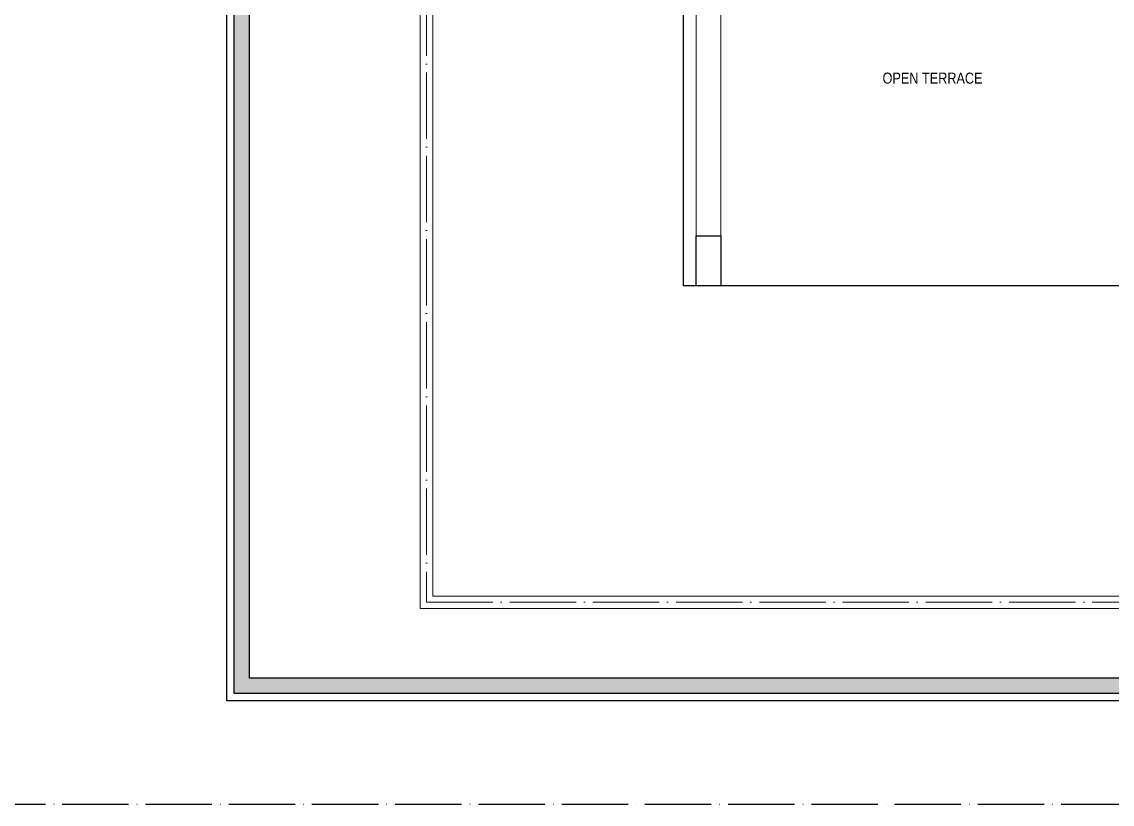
# Model space of a CAD drawing. Header units: millimetres. Extents: x 56222 to 3066687, y -650199 to -121287.
# Drawn here: x 149117.2 to 149511.6, y -179203.6 to -178920.6 of the extents above; entities that cross this region are included whole.
import ezdxf

# ---------------------------------------------------------------- set-up
doc = ezdxf.new("R2010")
doc.units = ezdxf.units.MM
doc.header["$MEASUREMENT"] = 0
doc.linetypes.add('ACAD_ISO04W100', pattern=[30, 24, -3, 0, -3])
for name, color, linetype, lineweight in [('COLUMN', 1, 'Continuous', 30), ('FIRST FLOOR ( TEXT )', 7, 'Continuous', 9), ('GROUND FLOOR', 7, 'Continuous', 9), ('NAME PLATE', 7, 'Continuous', 25), ('SECOND FLOOR', 7, 'Continuous', 9), ('X_PLOT', 1, 'Continuous', 9)]:
    doc.layers.add(name, color=color, linetype=linetype, lineweight=lineweight)
doc.layers.add('XX~SLAB ( PLINE )', color=251, linetype='Continuous', plot=False)
doc.styles.add('KATHA', font='swissc.ttf')

# ---------------------------------------------------------------- blocks, each defined once
blk = doc.blocks.new('LAYOUT FILE')
at = {"layer": 'NAME PLATE', "true_color": 0xd39e00}
h = blk.add_hatch(color=42, dxfattribs=at)
h.paths.add_polyline_path([(3346889.83, -513806.18), (3346889.83, -514260.7), (3347535.56, -514260.7), (3347535.56, -513806.18)])
h.paths.add_polyline_path([(3346894.36, -513810.71), (3347531.03, -513810.71), (3347531.03, -514256.17), (3346894.36, -514256.17)], flags=16)
at = {"layer": 'NAME PLATE', "color": 42, "true_color": 0xd39e00}
for points in [[(3346887.56, -513803.91), (3347537.83, -513803.91), (3347537.83, -514262.96), (3346887.56, -514262.96)], [(3346889.83, -513806.18), (3347535.56, -513806.18), (3347535.56, -514260.7), (3346889.83, -514260.7)], [(3346894.36, -513810.71), (3347531.03, -513810.71), (3347531.03, -514256.17), (3346894.36, -514256.17)]]:
    blk.add_lwpolyline(points, close=True, dxfattribs=at)

msp = doc.modelspace()

# ---------------------------------------------------------------- linework, layer by layer
at = {"layer": 'COLUMN', "elevation": -0.1256}
msp.add_lwpolyline([(149361.0674, -178998.0444), (149370.0674, -178998.0444), (149370.0674, -179016.0444), (149361.0674, -179016.0444)], close=True, dxfattribs=at)
at = {"layer": 'GROUND FLOOR'}
for p, q in [((149261.3174, -178665.7944, -0.1256), (149261.3174, -179132.7944, -0.1256)), ((149265.8174, -178670.2944, -0.1256), (149265.8174, -179128.2944, -0.1256)), ((149265.8174, -179128.2944, -0.1256), (149761.5674, -179128.2944, -0.1256)), ((149261.3174, -179132.7944, -0.1256), (149761.5674, -179132.7944, -0.1256))]:
    msp.add_line(p, q, dxfattribs=at)
at = {"layer": 'GROUND FLOOR', "color": 1, "linetype": 'ACAD_ISO04W100', "elevation": -0.1256}
msp.add_lwpolyline([(149761.5673, -178668.0444), (149263.5674, -178668.0444), (149263.5674, -179130.5444), (149761.5674, -179130.5444)], dxfattribs=at)
at = {"layer": 'SECOND FLOOR'}
for p, q in [((149361.0674, -178705.5444, -0.1256), (149361.0674, -179016.0444, -0.1256)), ((149370.0674, -179016.0444, -0.1256), (149370.0674, -178866.0444, -0.1256)), ((149761.5674, -179016.0444, -0.1256), (149361.0674, -179016.0444, -0.1256))]:
    msp.add_line(p, q, dxfattribs=at)
at = {"layer": 'X_PLOT', "linetype": 'ACAD_ISO04W100', "lineweight": 30}
msp.add_lwpolyline([(150048.5596, -178550.5417), (147265.6745, -178550.5417), (147265.6745, -179203.5992), (150048.5596, -179203.5992)], close=True, dxfattribs=at)
at = {"layer": 'XX~SLAB ( PLINE )', "elevation": -0.1256}
msp.add_lwpolyline([(149356.5674, -178705.5444), (149761.5674, -178705.5444), (149761.5674, -179016.0444), (149752.5674, -179016.0444), (149732.7627, -179016.0444), (149692.4256, -179016.0444), (149667.0674, -179016.0444), (149520.0674, -179016.0444), (149446.8238, -179016.0444), (149356.5674, -179016.0444)], close=True, dxfattribs=at)

# ---------------------------------------------------------------- block references
at = {"layer": 'NAME PLATE', "lineweight": 0, "xscale": 1.209046105522275, "yscale": 1.209046105522275, "zscale": 1.209046105522275}
msp.add_blockref('LAYOUT FILE', (-3897350.0292, 442601.4012), dxfattribs=at)

# ---------------------------------------------------------------- texts
at = {"layer": 'FIRST FLOOR ( TEXT )', "insert": (149446.5921, -178940.9866, -0.1256), "char_height": 4, "attachment_point": 5, "style": 'KATHA'}
msp.add_mtext('OPEN TERRACE', dxfattribs=at)

doc.saveas('drawing.dxf')
